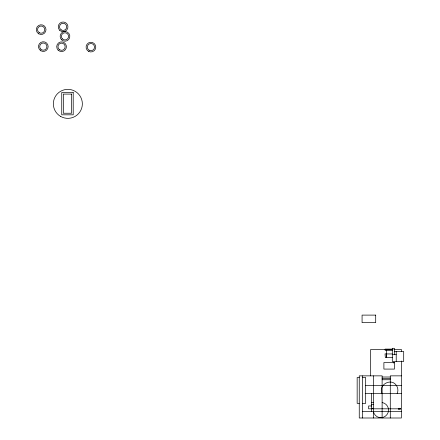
<?xml version="1.0" encoding="UTF-8"?>
<svg xmlns="http://www.w3.org/2000/svg" width="440" height="440" viewBox="0 0 440 440"><rect width="100%" height="100%" fill="white"/><g stroke="black" fill="none" stroke-linecap="round" stroke-linejoin="round"><path stroke-width="0.66" d="M392.304 349.096L385.149 349.096L385.149 350.377L392.304 350.377M385.011 349.47L370.673 349.47L370.673 375.859M393.888 349.47L401.396 349.47L401.396 351.5M385.149 349.646L392.304 349.646M394.444 351.5L403.695 351.5L403.695 361.433L392.304 361.433L392.304 348.31L394.444 348.31L394.444 354.69M386.54 353.947L392.304 353.947M392.304 354.69L396.22 354.69M392.304 357.511L385.336 357.605L385.039 353.909L386.249 353.815L386.54 357.511L386.54 350.377M401.396 375.859L390.286 375.859L390.286 418M382.118 377.014L390.286 377.014M359.255 377.531L357.159 377.531L357.159 403.343L359.255 403.343M362.626 377.531L365.679 377.531L365.679 403.343L362.626 403.343M382.118 378.686L390.286 378.686M382.118 379.742L390.286 379.742M365.316 385.363L401.396 385.363M365.195 393.646L401.396 393.646M371.624 402.54L373.395 402.54M371.624 404.366L373.395 404.366M371.624 405.972L368.627 405.972L368.627 408.815L400.433 408.815M371.624 408.271L373.395 408.271M362.626 411.439L401.396 411.439M382.118 393.646C377.696 384.824 391.55 377.256 396.583 385.743A8.261 8.261 0 0 1 397.144 393.646M401.396 360.971L401.396 418L359.255 418L359.255 375.859L382.118 375.859L382.118 418M396.22 351.5L396.22 361.433M393.91 362.566L393.91 362.978M393.228 362.566L393.228 362.978M373.395 375.859L373.395 418M371.624 393.646L371.624 411.439M362.626 375.859L362.626 418M373.395 411.439A7.64 7.64 0 0 0 381.42 417.709C385.198 417.384 388.295 414.222 388.542 410.438A7.64 7.64 0 0 0 382.118 402.54M73.205 92.51L61.743 92.51L61.743 114.824L73.205 114.824L73.205 92.51M71.627 94.089L63.327 94.089L63.327 113.24L71.627 113.24L71.627 94.089M375.7 315.106L362.076 315.106L362.076 322.668L375.7 322.668L375.7 315.106M394.444 362.566L383.895 362.566L383.895 369.083L394.444 369.083L394.444 362.566M400.433 408.315L398.327 408.315L398.327 409.244L400.433 409.244L400.433 408.315M61.562 39.792A4.846 4.846 0 0 0 69.669 37.62A4.846 4.846 0 0 0 63.734 31.686A4.846 4.846 0 0 0 61.562 39.792M62.447 38.907A3.592 3.592 0 0 0 68.459 37.296A3.592 3.592 0 0 0 64.059 32.896A3.592 3.592 0 0 0 62.447 38.907M40.882 50.798A4.846 4.846 0 0 0 48.153 46.602A4.846 4.846 0 0 0 40.882 42.405A4.846 4.846 0 0 0 40.882 50.798M40.766 49.142A3.592 3.592 0 0 0 46.778 47.531A3.592 3.592 0 0 0 42.378 43.131A3.592 3.592 0 0 0 40.766 49.142M58.13 50.155A4.846 4.846 0 0 0 66.237 47.982A4.846 4.846 0 0 0 60.302 42.048A4.846 4.846 0 0 0 58.13 50.155M59.763 49.836A3.592 3.592 0 0 0 65.148 46.728A3.592 3.592 0 0 0 59.763 43.615A3.592 3.592 0 0 0 59.763 49.836M60.599 116.413A14.509 14.509 0 0 0 82.357 103.851A14.509 14.509 0 0 0 60.599 91.289A14.509 14.509 0 0 0 60.599 116.413M88.506 51.31A4.846 4.846 0 0 0 95.777 47.113A4.846 4.846 0 0 0 88.506 42.917A4.846 4.846 0 0 0 88.506 51.31M89.133 50.221A3.592 3.592 0 0 0 94.523 47.113A3.592 3.592 0 0 0 89.133 44A3.592 3.592 0 0 0 89.133 50.221M38.726 33.825A4.846 4.846 0 0 0 45.997 29.629A4.846 4.846 0 0 0 38.726 25.432A4.846 4.846 0 0 0 38.726 33.825M39.352 32.742A3.592 3.592 0 0 0 44.742 29.629A3.592 3.592 0 0 0 39.352 26.516A3.592 3.592 0 0 0 39.352 32.742M59.686 30.272A4.846 4.846 0 0 0 67.793 28.1A4.846 4.846 0 0 0 61.859 22.165A4.846 4.846 0 0 0 59.686 30.272M61.32 29.959A3.592 3.592 0 0 0 66.704 26.846A3.592 3.592 0 0 0 61.32 23.738A3.592 3.592 0 0 0 61.32 29.959"/></g></svg>
